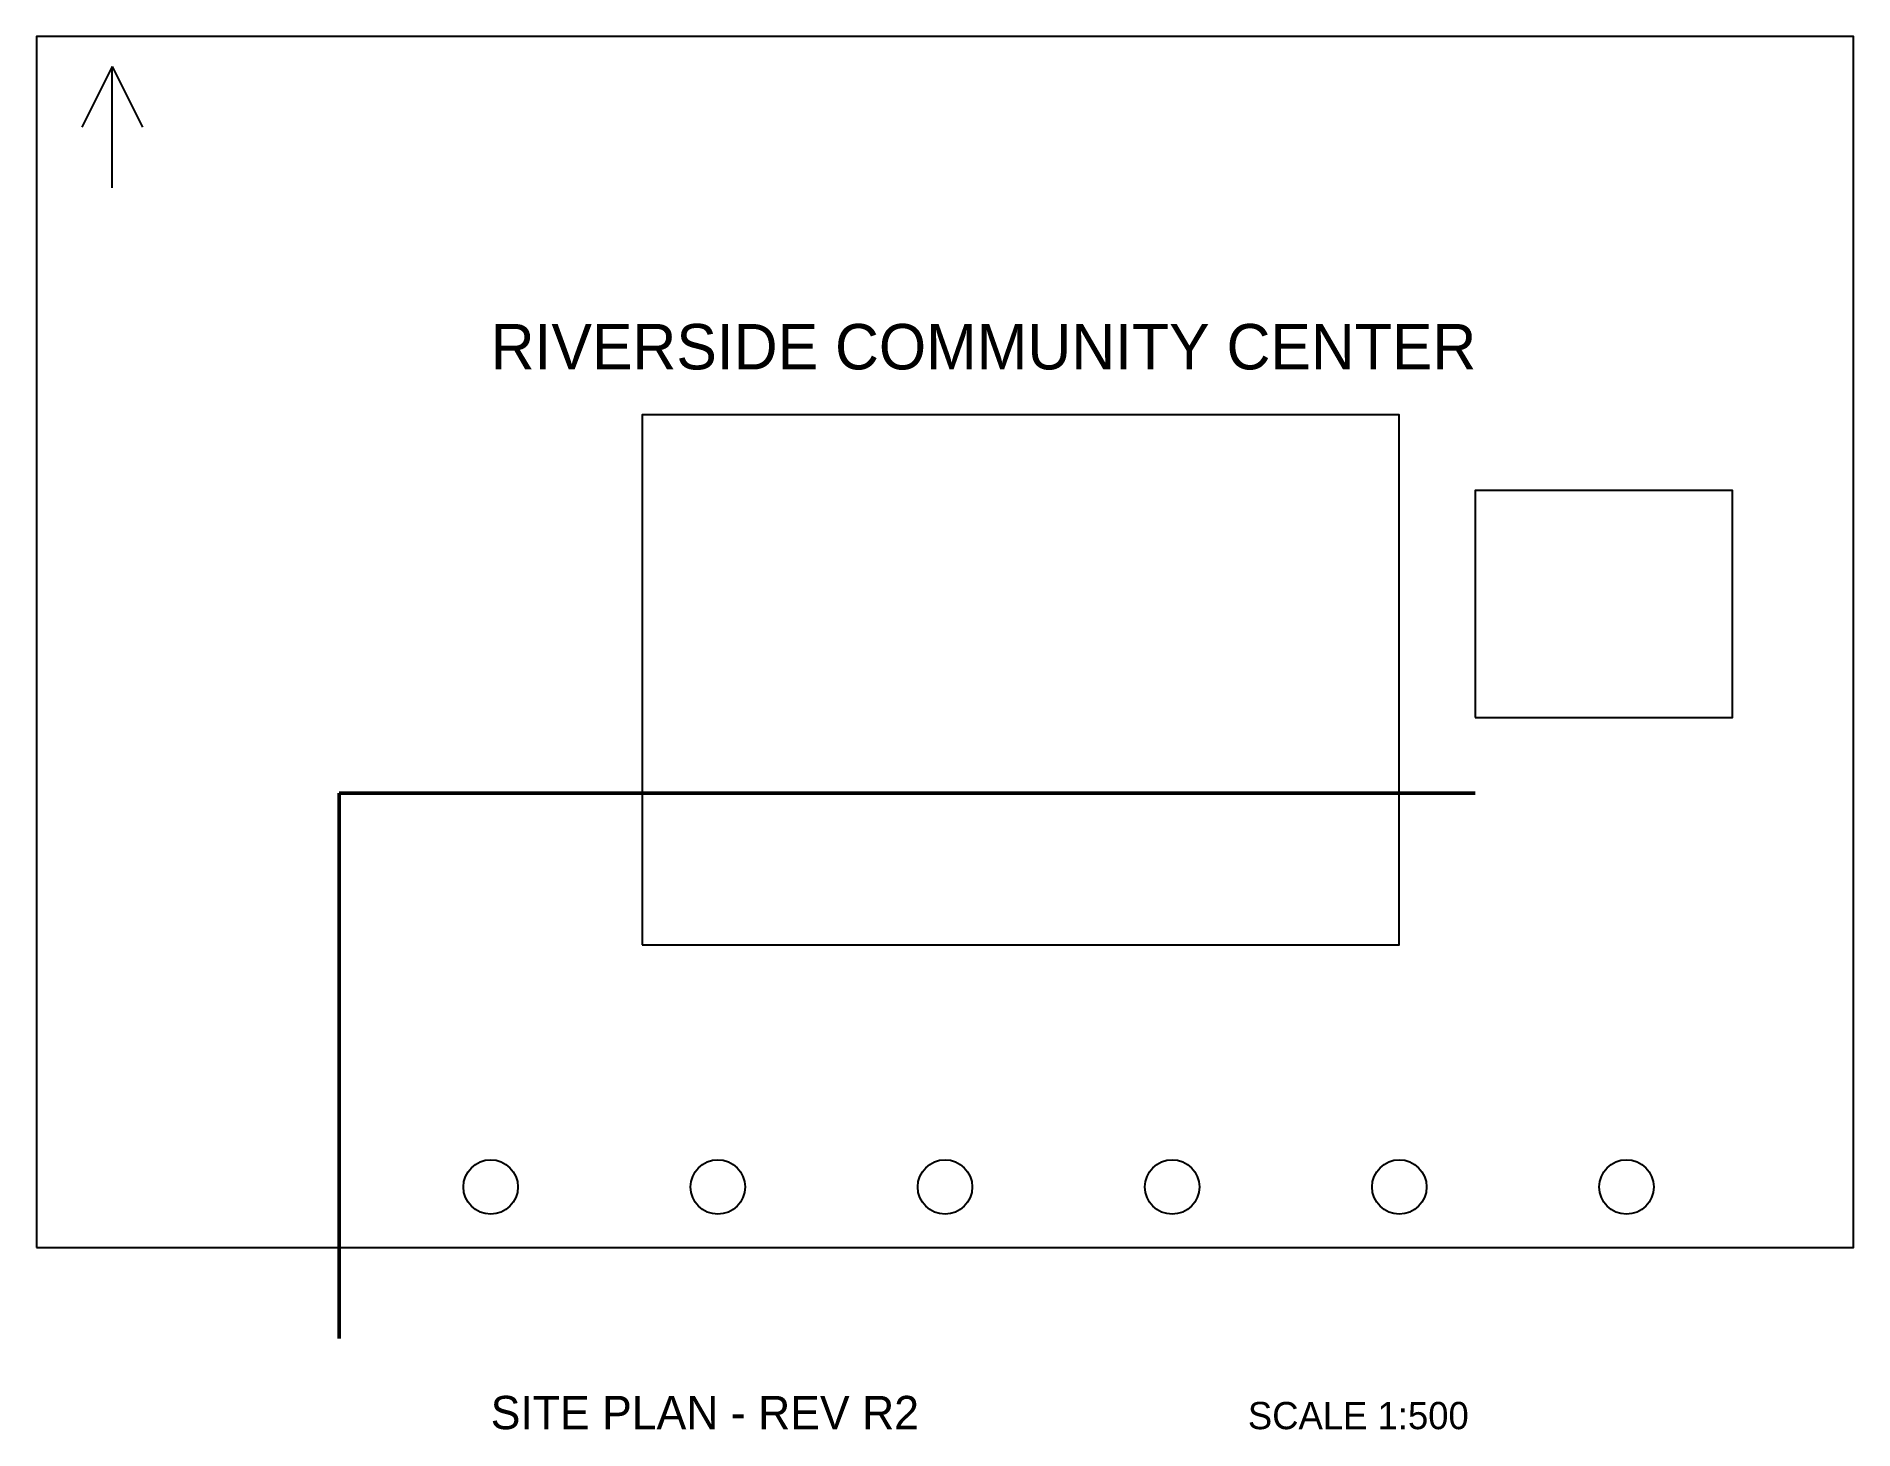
# Model space of a CAD drawing. Header units: metres. Extents: x 0 to 120, y -12 to 80.
import ezdxf

# ---------------------------------------------------------------- set-up
doc = ezdxf.new("R2010")
doc.units = ezdxf.units.M
for name, color, linetype in [('BLDG', 1, 'Continuous'), ('LANDSCAPE', 94, 'Continuous'), ('PROP', 2, 'Continuous'), ('ROAD', 8, 'Continuous'), ('TEXT', 3, 'Continuous')]:
    doc.layers.add(name, color=color, linetype=linetype)

msp = doc.modelspace()

# ---------------------------------------------------------------- linework, layer by layer
at = {"layer": 'BLDG'}
for points in [[(40, 20), (90, 20), (90, 55), (40, 55), (40, 20)], [(95, 35), (112, 35), (112, 50), (95, 50), (95, 35)]]:
    msp.add_lwpolyline(points, dxfattribs=at)
at = {"layer": 'LANDSCAPE'}
for centre in [(30, 4), (45, 4), (60, 4), (75, 4), (90, 4), (105, 4)]:
    msp.add_circle(centre, 1.8, dxfattribs=at)
at = {"layer": 'PROP'}
msp.add_lwpolyline([(0, 0), (120, 0), (120, 80), (0, 80), (0, 0)], dxfattribs=at)
at = {"layer": 'ROAD', "lineweight": 50}
for points in [[(20, -6), (20, 0), (20, 30)], [(20, 30), (95, 30)]]:
    msp.add_lwpolyline(points, dxfattribs=at)
at = {"layer": 'TEXT'}
for p, q in [((5, 78), (3, 74)), ((5, 70), (5, 78)), ((5, 78), (7, 74))]:
    msp.add_line(p, q, dxfattribs=at)

# ---------------------------------------------------------------- texts
for s, height, p in [('RIVERSIDE COMMUNITY CENTER', 3, (30, 58)), ('SITE PLAN - REV R2', 2.2, (30, -12)), ('SCALE 1:500', 1.8, (80, -12))]:
    msp.add_text(s, height=height, dxfattribs=at).set_placement(p)

doc.saveas('drawing.dxf')
